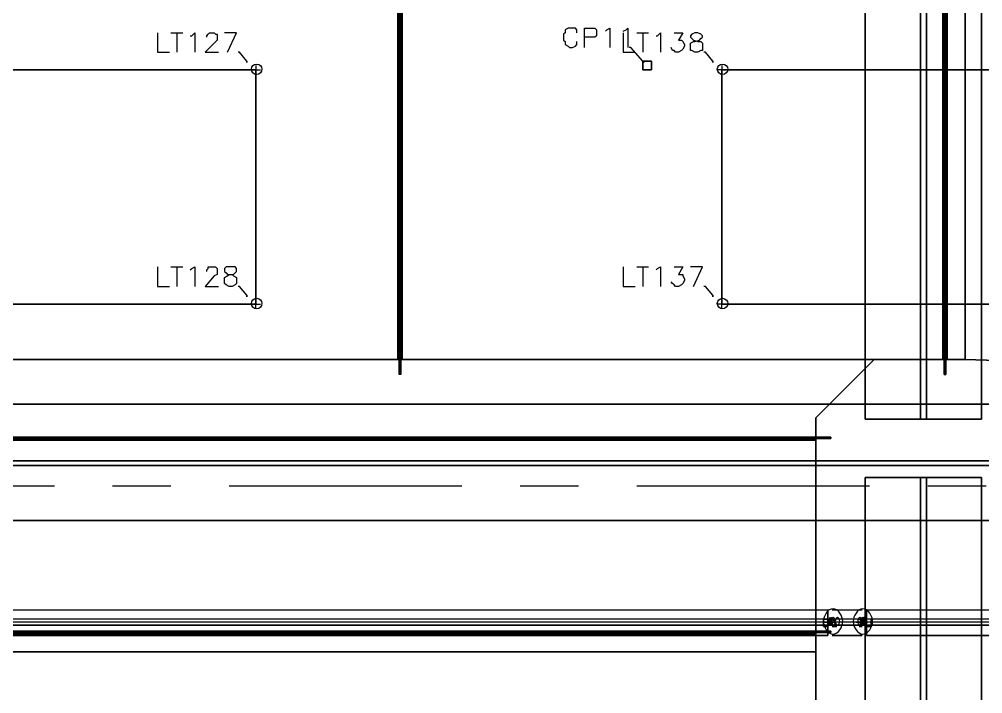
# Model space of a CAD drawing. Header units: metres. Extents: x 114 to 218, y 8 to 180.
# Drawn here: x 132.48 to 142.41, y 76.49 to 83.44 of the extents above; entities that cross this region are included whole.
import ezdxf

# ---------------------------------------------------------------- set-up
doc = ezdxf.new("R2010")
doc.units = ezdxf.units.M
doc.header["$MEASUREMENT"] = 0
for name, color, linetype in [('_Route', 7, 'Continuous'), ('A-TFP-CONTROL', 7, 'Continuous'), ('A_GRID', 7, 'Continuous'), ('E-LIGHT', 7, 'Continuous'), ('E-LIGHT-CLRANCE', 7, 'Continuous'), ('E-TFP-LIGHT', 7, 'Continuous'), ('M-RA2S-Conn', 7, 'Continuous'), ('M-RA2S-Rect', 7, 'Continuous'), ('PL-DHWR-Fitting', 7, 'Continuous'), ('PL-DHWR-Pipe', 7, 'Continuous'), ('PL-DHWR-Pipe_Fitting-Insulation', 7, 'Continuous'), ('S-3D-BEAM', 7, 'Continuous')]:
    doc.layers.add(name, color=color, linetype=linetype)

msp = doc.modelspace()

# ---------------------------------------------------------------- linework, layer by layer
at = {"layer": '_Route', "color": 4, "true_color": 0x00ffff}
msp.add_lwpolyline([(193.461, 85.4557), (193.461, 85.0712), (169.3117, 85.0712), (169.3117, 65.721), (150.623, 65.721), (150.623, 77.2265), (141.1786, 77.2265), (140.8402, 77.2265), (130.5806, 77.2265), (130.2422, 77.2265), (126.489, 77.2265)], dxfattribs=at)
msp.add_lwpolyline([(193.461, 85.4557), (193.461, 85.0712), (169.3117, 85.0712), (169.3117, 65.721), (150.623, 65.721), (150.623, 77.2265), (141.1786, 77.2265), (140.8402, 77.2265), (130.5806, 77.2265), (130.2422, 77.2265), (126.489, 77.2265)], dxfattribs=at)
at = {"layer": 'A-TFP-CONTROL', "color": 1, "true_color": 0xff0000}
for points in [[(138.2253, 83.3023), (138.2253, 83.333), (138.2099, 83.3484), (138.1791, 83.3484), (138.1484, 83.3484), (138.133, 83.3484), (138.1022, 83.333), (138.1022, 83.3023), (138.0868, 83.2869), (138.0868, 83.2254), (138.1022, 83.21), (138.1022, 83.1792), (138.133, 83.1638), (138.1484, 83.1485), (138.1791, 83.1485), (138.2099, 83.1638), (138.2253, 83.1792), (138.2253, 83.21)], [(138.3022, 83.1485), (138.3022, 83.3484), (138.3791, 83.3484), (138.4099, 83.3484), (138.4252, 83.333), (138.4252, 83.3177), (138.4252, 83.2869), (138.4252, 83.2715), (138.4099, 83.2561), (138.3791, 83.2561), (138.3022, 83.2561)], [(138.5175, 83.3177), (138.5329, 83.333), (138.5637, 83.3484), (138.5637, 83.1485)], [(138.7021, 83.3177), (138.7329, 83.333), (138.7483, 83.3484), (138.7483, 83.1485)], [(138.9021, 83.01), (138.779, 83.1485), (138.7636, 83.1485)], [(138.9944, 83.01), (138.9021, 83.01), (138.9021, 82.9177), (138.9021, 83.01), (138.9944, 83.01)], [(138.9021, 83.01), (138.9021, 83.01)], [(138.9021, 83.01), (138.9021, 83.01)], [(138.9021, 83.01), (138.9174, 82.9946), (138.9174, 82.9946), (138.9021, 83.01), (138.9021, 83.01)], [(138.9944, 82.9177), (138.9944, 83.01), (138.9944, 82.9177)], [(138.9944, 83.01), (138.9944, 83.01)], [(138.9944, 83.01), (138.9944, 83.01)], [(138.9944, 82.9177), (138.9021, 82.9177), (138.9944, 82.9177)], [(138.9021, 82.9177), (138.9021, 82.9177)], [(138.9021, 82.9177), (138.9021, 82.9177)], [(138.9944, 82.9177), (138.9944, 82.9177)]]:
    msp.add_lwpolyline(points, dxfattribs=at)
at = {"layer": 'A_GRID', "color": 1, "true_color": 0xff0000}
for points in [[(132.8417, 78.6262), (130.4421, 78.6262)], [(134.0415, 78.6262), (133.4416, 78.6262)], [(137.0409, 78.6262), (134.6413, 78.6262)], [(138.2407, 78.6262), (137.6408, 78.6262)], [(141.2401, 78.6262), (138.8405, 78.6262)], [(142.4399, 78.6262), (141.84, 78.6262)]]:
    msp.add_lwpolyline(points, dxfattribs=at)
at = {"layer": 'E-LIGHT', "color": 5, "true_color": 0x0000ff}
for points in [[(130.1191, 80.5028), (130.1191, 82.9177), (134.9182, 82.9177), (134.9182, 80.5028), (134.9182, 82.9177), (130.1191, 82.9177), (130.1191, 80.5028)], [(134.9182, 82.9177), (134.9182, 82.9177)], [(134.9182, 82.9177), (134.9182, 82.9177)], [(139.7173, 80.5028), (139.7173, 82.9177), (144.5164, 82.9177), (144.5164, 80.5028), (144.5164, 82.9177), (139.7173, 82.9177), (139.7173, 80.5028)], [(139.7173, 82.9177), (139.7173, 82.9177)], [(139.7173, 82.9177), (139.7173, 82.9177)], [(134.9182, 80.5028), (130.1191, 80.5028), (134.9182, 80.5028)], [(134.9182, 80.5028), (134.9182, 80.5028)], [(134.9182, 80.5028), (134.9182, 80.5028)], [(144.5164, 80.5028), (139.7173, 80.5028), (144.5164, 80.5028)], [(139.7173, 80.5028), (139.7173, 80.5028)], [(139.7173, 80.5028), (139.7173, 80.5028)]]:
    msp.add_lwpolyline(points, dxfattribs=at)
at = {"layer": 'E-LIGHT-CLRANCE', "color": 150, "true_color": 0x007fff}
for points in [[(130.1191, 80.5028), (130.1191, 82.9177), (134.9182, 82.9177), (134.9182, 80.5028), (134.9182, 82.9177), (130.1191, 82.9177), (130.1191, 80.5028)], [(134.9182, 82.9177), (134.9182, 82.9177)], [(134.9182, 82.9177), (134.9182, 82.9177)], [(139.7173, 80.5028), (139.7173, 82.9177), (144.5164, 82.9177), (144.5164, 80.5028), (144.5164, 82.9177), (139.7173, 82.9177), (139.7173, 80.5028)], [(139.7173, 82.9177), (139.7173, 82.9177)], [(139.7173, 82.9177), (139.7173, 82.9177)], [(134.9182, 80.5028), (130.1191, 80.5028), (134.9182, 80.5028)], [(134.9182, 80.5028), (134.9182, 80.5028)], [(134.9182, 80.5028), (134.9182, 80.5028)], [(144.5164, 80.5028), (139.7173, 80.5028), (144.5164, 80.5028)], [(139.7173, 80.5028), (139.7173, 80.5028)], [(139.7173, 80.5028), (139.7173, 80.5028)]]:
    msp.add_lwpolyline(points, dxfattribs=at)
at = {"layer": 'E-TFP-LIGHT', "color": 5, "true_color": 0x0000ff}
for points in [[(133.903, 83.3023), (133.903, 83.1023), (134.0261, 83.1023)], [(134.0415, 83.3023), (134.1645, 83.3023)], [(134.103, 83.3023), (134.103, 83.1023)], [(134.2414, 83.2715), (134.2568, 83.2715), (134.2876, 83.3023), (134.2876, 83.1023)], [(134.4106, 83.2561), (134.4106, 83.2715), (134.426, 83.2869), (134.4414, 83.3023), (134.4875, 83.3023), (134.5029, 83.2869), (134.5183, 83.2869), (134.5183, 83.2715), (134.5183, 83.2408), (134.5183, 83.2254), (134.4875, 83.1946), (134.3952, 83.1023), (134.5337, 83.1023)], [(134.626, 83.1023), (134.7182, 83.3023), (134.5952, 83.3023)], [(138.7021, 83.3023), (138.7021, 83.1023), (138.8252, 83.1023)], [(138.8405, 83.3023), (138.9636, 83.3023)], [(138.9021, 83.3023), (138.9021, 83.1023)], [(139.0405, 83.2715), (139.0559, 83.2715), (139.0867, 83.3023), (139.0867, 83.1023)], [(139.2251, 83.3023), (139.3174, 83.3023), (139.2712, 83.2254), (139.302, 83.2254), (139.3174, 83.21), (139.3328, 83.1792), (139.3328, 83.1638), (139.3174, 83.1331), (139.302, 83.1177), (139.2712, 83.1023), (139.2405, 83.1023), (139.2251, 83.1177), (139.2097, 83.1177), (139.1943, 83.1485)], [(139.4404, 83.3023), (139.4097, 83.2869), (139.3943, 83.2715), (139.3943, 83.2561), (139.4097, 83.2408), (139.4251, 83.2254), (139.4712, 83.21), (139.502, 83.21), (139.5173, 83.1946), (139.5173, 83.1638), (139.5173, 83.1485), (139.5173, 83.1177), (139.502, 83.1177), (139.4712, 83.1023), (139.4404, 83.1023), (139.4097, 83.1177), (139.3943, 83.1177), (139.3943, 83.1485), (139.3943, 83.1638), (139.3943, 83.1946), (139.4251, 83.21), (139.4404, 83.21), (139.4866, 83.2254), (139.502, 83.2408), (139.5173, 83.2561), (139.5173, 83.2715), (139.502, 83.2869), (139.4712, 83.3023), (139.4404, 83.3023)], [(134.8259, 83.01), (134.749, 83.1023), (134.7336, 83.1023)], [(139.625, 83.01), (139.5481, 83.1023), (139.5327, 83.1023)], [(134.8259, 83.01), (134.8259, 82.9946), (134.8259, 82.9946), (134.8259, 83.01), (134.8259, 83.01)], [(139.625, 83.01), (139.625, 82.9946), (139.625, 82.9946), (139.625, 83.01), (139.625, 83.01)], [(134.9182, 82.8562), (134.9182, 82.9177), (134.8721, 82.9177)], [(134.9182, 82.9639), (134.9182, 82.9177), (134.9644, 82.9177)], [(134.9182, 82.9177), (134.9182, 82.9177)], [(134.9182, 82.9177), (134.9182, 82.9177)], [(134.9644, 82.9177), (134.9644, 82.9177)], [(139.7173, 82.8562), (139.7173, 82.9177), (139.6712, 82.9177)], [(139.7173, 82.9639), (139.7173, 82.9177), (139.7634, 82.9177)], [(139.7173, 82.9177), (139.7173, 82.9177)], [(139.7173, 82.9177), (139.7173, 82.9177)], [(139.7634, 82.9177), (139.7634, 82.9177)], [(133.903, 80.8874), (133.903, 80.6874), (134.0261, 80.6874)], [(134.0415, 80.8874), (134.1645, 80.8874)], [(134.103, 80.8874), (134.103, 80.6874)], [(134.2414, 80.8566), (134.2568, 80.872), (134.2876, 80.8874), (134.2876, 80.6874)], [(134.4106, 80.8412), (134.4106, 80.8566), (134.426, 80.872), (134.426, 80.8874), (134.4414, 80.8874), (134.4875, 80.8874), (134.5029, 80.8874), (134.5183, 80.872), (134.5183, 80.8566), (134.5183, 80.8412), (134.5183, 80.8104), (134.4875, 80.7951), (134.3952, 80.6874), (134.5337, 80.6874)], [(134.6413, 80.8874), (134.6106, 80.8874), (134.5952, 80.872), (134.5952, 80.8412), (134.6106, 80.8258), (134.626, 80.8104), (134.6721, 80.8104), (134.6875, 80.7951), (134.7182, 80.7797), (134.7182, 80.7643), (134.7182, 80.7335), (134.7182, 80.7181), (134.7029, 80.7028), (134.6721, 80.6874), (134.6413, 80.6874), (134.6106, 80.7028), (134.5952, 80.7181), (134.5952, 80.7335), (134.5952, 80.7643), (134.5952, 80.7797), (134.626, 80.7951), (134.6413, 80.8104), (134.6875, 80.8104), (134.7029, 80.8258), (134.7182, 80.8412), (134.7182, 80.872), (134.7029, 80.8874), (134.6721, 80.8874), (134.6413, 80.8874)], [(138.7021, 80.8874), (138.7021, 80.6874), (138.8252, 80.6874)], [(138.8405, 80.8874), (138.9636, 80.8874)], [(138.9021, 80.8874), (138.9021, 80.6874)], [(139.0405, 80.8566), (139.0559, 80.872), (139.0867, 80.8874), (139.0867, 80.6874)], [(139.2251, 80.8874), (139.3174, 80.8874), (139.2712, 80.8104), (139.302, 80.8104), (139.3174, 80.8104), (139.3174, 80.7951), (139.3328, 80.7643), (139.3328, 80.7489), (139.3174, 80.7181), (139.302, 80.7028), (139.2712, 80.6874), (139.2405, 80.6874), (139.2251, 80.7028), (139.2097, 80.7181), (139.1943, 80.7335)], [(139.4251, 80.6874), (139.5173, 80.8874), (139.3943, 80.8874)], [(134.8259, 80.5951), (134.749, 80.6874), (134.7336, 80.6874)], [(134.8259, 80.5951), (134.8259, 80.5797), (134.8259, 80.5797), (134.8259, 80.5951), (134.8259, 80.5951)], [(139.625, 80.5951), (139.5481, 80.6874), (139.5327, 80.6874)], [(139.625, 80.5951), (139.625, 80.5797), (139.625, 80.5797), (139.625, 80.5951), (139.625, 80.5951)], [(134.9182, 80.4567), (134.9182, 80.5028), (134.8721, 80.5028)], [(134.9182, 80.549), (134.9182, 80.5028), (134.9644, 80.5028)], [(134.9182, 80.5028), (134.9182, 80.5028)], [(134.9182, 80.5028), (134.9182, 80.5028)], [(134.9644, 80.5028), (134.9644, 80.5028)], [(139.7173, 80.4567), (139.7173, 80.5028), (139.6712, 80.5028)], [(139.7173, 80.549), (139.7173, 80.5028), (139.7634, 80.5028)], [(139.7173, 80.5028), (139.7173, 80.5028)], [(139.7173, 80.5028), (139.7173, 80.5028)], [(139.7634, 80.5028), (139.7634, 80.5028)]]:
    msp.add_lwpolyline(points, dxfattribs=at)
for centre in [(134.9259, 82.9254), (139.725, 82.9254), (134.9259, 80.5105), (139.725, 80.5105)]:
    msp.add_circle(centre, 0.0538, dxfattribs=at)
at = {"layer": 'M-RA2S-Conn', "color": 6, "true_color": 0xff00ff}
for points in [[(136.3949, 79.7799), (136.3949, 89.2704), (136.3949, 79.7799)], [(136.4102, 79.7799), (136.4102, 89.2704), (136.4102, 79.7799)], [(142.0092, 79.7799), (142.0092, 89.2704), (142.0092, 79.7799)], [(142.0246, 79.7799), (142.0246, 89.2704), (142.0246, 79.7799)], [(136.3795, 79.9337), (136.3795, 89.132)], [(136.3949, 89.132), (136.3795, 89.132), (136.3949, 89.132), (136.3949, 79.9337), (136.3795, 79.9337)], [(136.3949, 89.132), (136.3949, 79.9337), (136.3795, 79.9337), (136.3795, 89.132)], [(136.4256, 89.132), (136.4102, 89.132), (136.4102, 79.9337), (136.4102, 89.132)], [(136.4256, 89.132), (136.4256, 79.9337), (136.4256, 89.132)], [(142.0092, 89.132), (141.9938, 89.132), (141.9938, 79.9337), (141.9938, 89.132), (142.0092, 89.132), (142.0092, 79.9337), (141.9938, 79.9337), (142.0092, 79.9337), (142.0092, 89.132)], [(142.0399, 79.9337), (142.0246, 79.9337), (142.0399, 79.9337), (142.0399, 89.132), (142.0246, 89.132), (142.0399, 89.132), (142.0399, 79.9337)], [(142.0246, 89.132), (142.0246, 79.9337), (142.0246, 89.132)], [(136.3795, 79.9337), (136.3795, 79.9337)], [(136.3795, 79.9337), (136.3795, 79.9337)], [(136.3949, 79.9337), (136.3949, 79.9337)], [(136.4256, 79.9337), (136.4102, 79.9337), (136.4256, 79.9337)], [(136.4102, 79.9337), (136.4102, 79.9337)], [(136.4256, 79.9337), (136.4256, 79.9337)], [(141.9938, 79.9337), (141.9938, 79.9337)], [(141.9938, 79.9337), (141.9938, 79.9337)], [(142.0092, 79.9337), (142.0092, 79.9337)], [(142.0246, 79.9337), (142.0246, 79.9337)], [(142.0399, 79.9337), (142.0399, 79.9337)], [(136.4102, 79.7799), (136.3949, 79.7799)], [(136.4102, 79.7799), (136.3949, 79.7799)], [(136.3949, 79.7799), (136.3949, 79.7799)], [(136.3949, 79.7799), (136.3949, 79.7799)], [(136.4102, 79.7799), (136.4102, 79.7799)], [(142.0092, 79.7799), (142.0246, 79.7799)], [(142.0246, 79.7799), (142.0092, 79.7799)], [(142.0092, 79.7799), (142.0092, 79.7799)], [(142.0092, 79.7799), (142.0092, 79.7799)], [(142.0246, 79.7799), (142.0246, 79.7799)], [(130.9343, 79.1338), (140.8402, 79.1338), (130.9343, 79.1338)], [(130.9343, 79.1185), (140.8402, 79.1185), (130.9343, 79.1185)], [(140.6864, 79.1338), (131.0882, 79.1338), (140.6864, 79.1338)], [(140.6864, 79.1338), (131.0882, 79.1338), (140.6864, 79.1338)], [(131.0882, 79.1185), (131.0882, 79.1031), (140.6864, 79.1031), (131.0882, 79.1031), (131.0882, 79.1185)], [(140.6864, 79.1185), (131.0882, 79.1185), (140.6864, 79.1185)], [(140.6864, 79.1338), (140.6864, 79.1338)], [(140.6864, 79.1338), (140.6864, 79.1338)], [(140.6864, 79.1338), (140.6864, 79.1338)], [(140.6864, 79.1338), (140.6864, 79.1338)], [(140.6864, 79.1185), (140.6864, 79.1031), (140.6864, 79.1185)], [(140.6864, 79.1185), (140.6864, 79.1185)], [(140.6864, 79.1185), (140.6864, 79.1185)], [(140.8402, 79.1338), (140.8402, 79.1185), (140.8402, 79.1338)], [(140.8402, 79.1338), (140.8402, 79.1338)], [(140.8402, 79.1338), (140.8402, 79.1338)], [(140.8402, 79.1185), (140.8402, 79.1185)], [(140.8402, 79.1185), (140.8402, 79.1185)], [(140.6864, 79.1031), (140.6864, 79.1031)], [(130.9343, 77.1188), (130.9343, 77.1342), (130.9343, 77.1188), (140.8402, 77.1188)], [(130.9343, 77.1342), (140.8402, 77.1342), (130.9343, 77.1342)], [(130.9343, 77.1188), (130.9343, 77.1188), (140.8402, 77.1188)], [(131.0882, 77.1342), (140.6864, 77.1342), (131.0882, 77.1342)], [(140.6864, 77.1342), (131.0882, 77.1342), (140.6864, 77.1342)], [(140.6864, 77.1188), (131.0882, 77.1188), (140.6864, 77.1188)], [(140.6864, 77.1342), (140.6864, 77.1342)], [(140.6864, 77.1342), (140.6864, 77.1342)], [(140.6864, 77.1342), (140.6864, 77.1342)], [(140.6864, 77.1342), (140.6864, 77.1342)], [(140.6864, 77.1188), (140.6864, 77.1034), (140.6864, 77.1188)], [(140.6864, 77.1188), (140.6864, 77.1188)], [(140.6864, 77.1188), (140.6864, 77.1188)], [(140.8402, 77.1342), (140.8402, 77.1188), (140.8402, 77.1342)], [(140.8402, 77.1342), (140.8402, 77.1342)], [(140.8402, 77.1342), (140.8402, 77.1342)], [(140.8402, 77.1188), (140.8402, 77.1188)], [(140.8402, 77.1188), (140.8402, 77.1188)], [(131.0882, 77.1034), (140.6864, 77.1034), (131.0882, 77.1034)], [(140.6864, 77.1034), (140.6864, 77.1034)]]:
    msp.add_lwpolyline(points, dxfattribs=at)
at = {"layer": 'M-RA2S-Rect', "color": 6, "true_color": 0xff00ff}
for points in [[(136.3949, 89.132), (136.3949, 79.9337), (136.3949, 89.132)], [(142.0092, 79.9337), (136.4102, 79.9337), (136.4102, 89.132), (142.0092, 89.132), (142.0092, 79.9337)], [(136.4102, 79.9337), (142.0092, 79.9337), (142.0092, 89.132), (136.4102, 89.132), (136.4102, 79.9337)], [(142.2245, 89.132), (142.2245, 79.9337), (142.0246, 79.9337), (142.2245, 79.9337), (142.2245, 89.132), (145.6239, 89.2242), (142.2245, 89.132)], [(142.0246, 89.132), (142.0246, 79.9337), (142.0246, 89.132)], [(136.3949, 79.9337), (130.7959, 79.9337), (136.3949, 79.9337)], [(131.0882, 79.9337), (141.2862, 79.9337), (131.0882, 79.9337)], [(136.3949, 79.9337), (136.3949, 79.9337)], [(136.4102, 79.9337), (136.4102, 79.9337)], [(140.6864, 79.3338), (141.2862, 79.9337), (140.6864, 79.3338)], [(141.2862, 79.9337), (141.2862, 79.9337)], [(142.0092, 79.9337), (142.0092, 79.9337)], [(142.0246, 79.9337), (142.0246, 79.9337)], [(142.2245, 79.9337), (145.6239, 79.826), (142.2245, 79.9337)], [(142.2245, 79.9337), (142.2245, 79.9337)], [(140.6864, 79.1338), (140.6864, 79.1338), (131.0882, 79.1338), (140.6864, 79.1338), (140.6864, 79.3338)], [(140.6864, 79.3338), (140.6864, 79.1338)], [(140.6864, 79.3338), (140.6864, 79.3338)], [(131.0882, 79.1185), (140.6864, 79.1185), (131.0882, 79.1185)], [(140.6864, 79.1185), (140.6864, 77.1342), (131.0882, 77.1342), (140.6864, 77.1342), (140.6864, 79.1185)], [(140.6864, 79.1338), (140.6864, 79.1338)], [(140.6864, 79.1338), (140.6864, 79.1338)], [(140.6864, 79.1185), (140.6864, 79.1185)], [(140.6864, 77.1188), (131.0882, 77.1188), (140.6864, 77.1188)], [(131.0882, 77.1188), (131.0882, 76.9189), (140.6864, 76.9189), (131.0882, 76.9189), (131.0882, 77.1188)], [(140.6864, 77.1342), (140.6864, 77.1342)], [(140.6864, 77.1342), (140.6864, 77.1342)], [(140.6864, 77.1188), (140.6864, 76.9189), (140.6864, 74.9192), (140.6864, 74.7193), (140.6864, 74.9192), (140.6864, 76.9189), (140.6864, 77.1188)], [(140.6864, 77.1188), (140.6864, 77.1188)], [(140.6864, 77.1188), (140.6864, 77.1188)], [(140.6864, 76.9189), (140.6864, 76.9189)]]:
    msp.add_lwpolyline(points, dxfattribs=at)
at = {"layer": 'PL-DHWR-Fitting', "color": 30, "true_color": 0xff7f00}
for points in [[(140.7633, 77.2573), (140.7633, 77.2419), (140.7633, 77.2265), (140.7633, 77.1957), (140.7633, 77.2265), (140.7633, 77.2419), (140.7633, 77.2573), (140.7633, 77.2419), (140.7633, 77.2265), (140.7633, 77.1957), (140.7633, 77.1804), (140.7633, 77.1957), (140.7633, 77.2265), (140.7633, 77.2419), (140.7633, 77.2573)], [(140.7633, 77.2573), (140.8094, 77.2573)], [(140.7633, 77.2573), (140.8094, 77.2573)], [(140.8094, 77.2573), (140.7633, 77.2573)], [(140.8094, 77.2573), (140.7633, 77.2573)], [(140.7633, 77.2573), (140.7633, 77.2419), (140.7633, 77.2265), (140.7633, 77.1957), (140.7633, 77.2265), (140.7633, 77.2419), (140.7633, 77.2573), (140.7633, 77.2419), (140.7633, 77.2265), (140.7633, 77.1957), (140.7633, 77.1804), (140.7633, 77.1957), (140.7633, 77.2265), (140.7633, 77.2419), (140.7633, 77.2573)], [(140.7633, 77.2573), (140.8094, 77.2573)], [(140.7633, 77.2573), (140.8094, 77.2573)], [(140.8094, 77.2573), (140.7633, 77.2573)], [(140.8094, 77.2573), (140.7633, 77.2573)], [(140.7633, 77.2265), (140.8094, 77.2265)], [(140.7633, 77.2265), (140.8094, 77.2265)], [(140.7633, 77.2265), (140.8094, 77.2265)], [(140.7633, 77.2265), (140.8094, 77.2265)], [(140.7633, 77.2265), (140.7633, 77.2265)], [(140.7633, 77.2265), (140.7633, 77.2265)], [(140.7633, 77.2265), (140.8094, 77.2265)], [(140.7633, 77.2265), (140.8094, 77.2265)], [(140.7633, 77.2265), (140.8094, 77.2265)], [(140.7633, 77.2265), (140.8094, 77.2265)], [(140.7633, 77.2265), (140.7633, 77.2265)], [(140.7633, 77.2265), (140.7633, 77.2265)], [(140.8094, 77.1804), (140.8094, 77.1957), (140.8094, 77.2265), (140.8094, 77.2419), (140.8094, 77.2573), (140.8094, 77.2419), (140.8094, 77.2265), (140.8094, 77.1957), (140.8094, 77.1804)], [(140.8094, 77.2573), (140.8094, 77.2419), (140.8094, 77.2265), (140.8094, 77.1957), (140.8094, 77.2265), (140.8094, 77.2419), (140.8094, 77.2573)], [(140.8094, 77.2265), (140.8094, 77.2111), (140.8094, 77.1957), (140.8094, 77.2111), (140.8094, 77.2265), (140.8094, 77.2419), (140.8094, 77.2573), (140.8094, 77.2419), (140.8094, 77.2265)], [(140.8094, 77.2573), (140.8555, 77.2573)], [(140.8555, 77.2573), (140.8094, 77.2573)], [(140.8094, 77.1804), (140.8094, 77.1957), (140.8094, 77.2265), (140.8094, 77.2419), (140.8094, 77.2573), (140.8094, 77.2419), (140.8094, 77.2265), (140.8094, 77.1957), (140.8094, 77.1804)], [(140.8094, 77.2573), (140.8094, 77.2419), (140.8094, 77.2265), (140.8094, 77.1957), (140.8094, 77.2265), (140.8094, 77.2419), (140.8094, 77.2573)], [(140.8094, 77.2265), (140.8094, 77.2111), (140.8094, 77.1957), (140.8094, 77.2111), (140.8094, 77.2265), (140.8094, 77.2419), (140.8094, 77.2573), (140.8094, 77.2419), (140.8094, 77.2265)], [(140.8094, 77.2573), (140.8555, 77.2573)], [(140.8555, 77.2573), (140.8094, 77.2573)], [(140.8094, 77.2265), (140.8863, 77.2265)], [(140.8094, 77.2265), (140.8402, 77.2265)], [(140.8094, 77.2265), (140.8094, 77.2265)], [(140.8094, 77.2265), (140.8094, 77.2265)], [(140.8094, 77.2265), (140.8863, 77.2265)], [(140.8094, 77.2265), (140.8402, 77.2265)], [(140.8094, 77.2265), (140.8094, 77.2265)], [(140.8094, 77.2265), (140.8094, 77.2265)], [(140.8863, 77.2265), (140.8709, 77.2419), (140.8709, 77.2573), (140.8555, 77.2573), (140.8402, 77.2419), (140.8402, 77.2265), (140.8402, 77.2111), (140.8402, 77.1957), (140.8555, 77.1957), (140.8709, 77.1957), (140.8863, 77.2111), (140.8863, 77.2265)], [(140.8863, 77.2265), (140.8709, 77.2419), (140.8709, 77.2573), (140.8555, 77.2573), (140.8402, 77.2419), (140.8402, 77.2265), (140.8402, 77.2111), (140.8402, 77.1957), (140.8555, 77.1957), (140.8709, 77.1957), (140.8863, 77.2111), (140.8863, 77.2265)], [(140.8709, 77.2265), (140.8402, 77.2265)], [(140.8709, 77.2265), (140.8402, 77.2265)], [(140.8402, 77.2265), (140.8402, 77.2265)], [(140.8709, 77.2265), (140.8402, 77.2265)], [(140.8709, 77.2265), (140.8402, 77.2265)], [(140.8402, 77.2265), (140.8402, 77.2265)], [(140.9017, 77.2573), (140.8555, 77.2573)], [(140.9017, 77.2573), (140.8555, 77.2573)], [(140.9017, 77.2573), (140.8555, 77.2573)], [(140.9017, 77.2573), (140.8555, 77.2573)], [(140.9017, 77.2573), (140.8555, 77.2573)], [(140.9017, 77.2573), (140.8555, 77.2573)], [(140.9017, 77.2573), (140.8555, 77.2573)], [(140.9017, 77.2573), (140.8555, 77.2573)], [(140.9171, 77.2265), (140.8863, 77.2265)], [(140.9171, 77.2265), (140.8863, 77.2265)], [(140.8863, 77.2265), (140.8863, 77.2265)], [(140.8863, 77.2265), (140.8863, 77.2265)], [(140.9171, 77.2265), (140.8863, 77.2265)], [(140.9171, 77.2265), (140.8863, 77.2265)], [(140.8863, 77.2265), (140.8863, 77.2265)], [(140.8863, 77.2265), (140.8863, 77.2265)], [(140.9171, 77.2265), (140.9171, 77.2265)], [(140.9171, 77.2265), (140.9171, 77.2265)], [(140.9171, 77.2265), (140.9171, 77.2265)], [(140.9171, 77.2265), (140.9171, 77.2265)], [(141.1017, 77.2265), (141.1478, 77.2265)], [(141.1017, 77.2265), (141.1324, 77.2265)], [(141.1017, 77.2265), (141.1478, 77.2265)], [(141.1017, 77.2265), (141.1324, 77.2265)], [(141.1324, 77.2573), (141.1632, 77.2573)], [(141.1324, 77.2573), (141.1632, 77.2573)], [(141.1632, 77.2573), (141.1324, 77.2573)], [(141.1632, 77.2573), (141.1324, 77.2573)], [(141.1324, 77.2573), (141.1632, 77.2573)], [(141.1324, 77.2573), (141.1632, 77.2573)], [(141.1632, 77.2573), (141.1324, 77.2573)], [(141.1632, 77.2573), (141.1324, 77.2573)], [(141.1478, 77.2265), (141.1478, 77.2419), (141.1632, 77.2573), (141.1786, 77.2573), (141.1786, 77.2419), (141.1786, 77.2265), (141.194, 77.2265), (141.1786, 77.2111), (141.1786, 77.1957), (141.1632, 77.1957), (141.1478, 77.1957), (141.1478, 77.2111), (141.1478, 77.2265)], [(141.1478, 77.2265), (141.1478, 77.2419), (141.1632, 77.2573), (141.1786, 77.2573), (141.1786, 77.2419), (141.1786, 77.2265), (141.194, 77.2265), (141.1786, 77.2111), (141.1786, 77.1957), (141.1632, 77.1957), (141.1478, 77.1957), (141.1478, 77.2111), (141.1478, 77.2265)], [(141.1478, 77.2265), (141.1786, 77.2265)], [(141.1478, 77.2265), (141.2093, 77.2265)], [(141.1478, 77.2265), (141.1478, 77.2265)], [(141.1478, 77.2265), (141.1478, 77.2265)], [(141.1478, 77.2265), (141.1786, 77.2265)], [(141.1478, 77.2265), (141.2093, 77.2265)], [(141.1478, 77.2265), (141.1478, 77.2265)], [(141.1478, 77.2265), (141.1478, 77.2265)], [(141.1632, 77.2573), (141.2093, 77.2573)], [(141.2093, 77.2573), (141.1632, 77.2573)], [(141.1632, 77.2573), (141.2093, 77.2573)], [(141.2093, 77.2573), (141.1632, 77.2573)], [(141.1632, 77.2265), (141.194, 77.2265)], [(141.1632, 77.2265), (141.1632, 77.2265)], [(141.1632, 77.2265), (141.194, 77.2265)], [(141.1632, 77.2265), (141.1632, 77.2265)], [(141.194, 77.2265), (141.2093, 77.2265)], [(141.194, 77.2265), (141.194, 77.2265)], [(141.194, 77.2265), (141.2093, 77.2265)], [(141.194, 77.2265), (141.194, 77.2265)], [(141.2093, 77.2573), (141.2093, 77.2419), (141.2093, 77.2265), (141.2093, 77.1957), (141.2093, 77.1804), (141.2093, 77.1957), (141.2093, 77.2265), (141.2093, 77.2419), (141.2093, 77.2573)], [(141.2093, 77.1957), (141.2093, 77.2265), (141.2093, 77.2419), (141.2093, 77.2573), (141.2093, 77.2419), (141.2093, 77.2265), (141.2093, 77.1957)], [(141.2093, 77.2265), (141.2093, 77.2111), (141.2093, 77.1957), (141.2093, 77.2111), (141.2093, 77.2265), (141.2093, 77.2419), (141.2093, 77.2573), (141.2093, 77.2419), (141.2093, 77.2265)], [(141.2555, 77.2573), (141.2093, 77.2573)], [(141.2555, 77.2573), (141.2093, 77.2573)], [(141.2555, 77.2573), (141.2093, 77.2573)], [(141.2555, 77.2573), (141.2093, 77.2573)], [(141.2093, 77.2573), (141.2093, 77.2419), (141.2093, 77.2265), (141.2093, 77.1957), (141.2093, 77.1804), (141.2093, 77.1957), (141.2093, 77.2265), (141.2093, 77.2419), (141.2093, 77.2573)], [(141.2093, 77.1957), (141.2093, 77.2265), (141.2093, 77.2419), (141.2093, 77.2573), (141.2093, 77.2419), (141.2093, 77.2265), (141.2093, 77.1957)], [(141.2093, 77.2265), (141.2093, 77.2111), (141.2093, 77.1957), (141.2093, 77.2111), (141.2093, 77.2265), (141.2093, 77.2419), (141.2093, 77.2573), (141.2093, 77.2419), (141.2093, 77.2265)], [(141.2555, 77.2573), (141.2093, 77.2573)], [(141.2555, 77.2573), (141.2093, 77.2573)], [(141.2555, 77.2573), (141.2093, 77.2573)], [(141.2555, 77.2573), (141.2093, 77.2573)], [(141.2555, 77.2265), (141.2093, 77.2265)], [(141.2555, 77.2265), (141.2093, 77.2265)], [(141.2555, 77.2265), (141.2093, 77.2265)], [(141.2555, 77.2265), (141.2093, 77.2265)], [(141.2093, 77.2265), (141.2093, 77.2265)], [(141.2093, 77.2265), (141.2093, 77.2265)], [(141.2555, 77.2265), (141.2093, 77.2265)], [(141.2555, 77.2265), (141.2093, 77.2265)], [(141.2555, 77.2265), (141.2093, 77.2265)], [(141.2555, 77.2265), (141.2093, 77.2265)], [(141.2093, 77.2265), (141.2093, 77.2265)], [(141.2093, 77.2265), (141.2093, 77.2265)], [(141.2555, 77.1804), (141.2555, 77.1957), (141.2555, 77.2265), (141.2555, 77.2419), (141.2555, 77.2573), (141.2555, 77.2419), (141.2555, 77.2265), (141.2555, 77.1957), (141.2555, 77.2265), (141.2555, 77.2419), (141.2555, 77.2573), (141.2555, 77.2419), (141.2555, 77.2265), (141.2555, 77.1957), (141.2555, 77.1804)], [(141.2555, 77.1804), (141.2555, 77.1957), (141.2555, 77.2265), (141.2555, 77.2419), (141.2555, 77.2573), (141.2555, 77.2419), (141.2555, 77.2265), (141.2555, 77.1957), (141.2555, 77.2265), (141.2555, 77.2419), (141.2555, 77.2573), (141.2555, 77.2419), (141.2555, 77.2265), (141.2555, 77.1957), (141.2555, 77.1804)], [(141.2555, 77.2265), (141.2555, 77.2265)], [(141.2555, 77.2265), (141.2555, 77.2265)], [(141.2555, 77.2265), (141.2555, 77.2265)], [(141.2555, 77.2265), (141.2555, 77.2265)], [(140.7633, 77.1957), (140.8094, 77.1957)], [(140.7633, 77.1957), (140.8094, 77.1957)], [(140.7633, 77.1957), (140.8094, 77.1957)], [(140.7633, 77.1957), (140.8094, 77.1957)], [(140.7633, 77.1804), (140.8094, 77.1804)], [(140.7633, 77.1804), (140.8094, 77.1804)], [(140.7633, 77.1804), (140.8094, 77.1804)], [(140.7633, 77.1804), (140.8094, 77.1804)], [(140.8094, 77.1957), (140.8555, 77.1957)], [(140.8094, 77.1957), (140.8555, 77.1957)], [(140.8094, 77.1957), (140.8555, 77.1957)], [(140.8094, 77.1957), (140.8555, 77.1957)], [(140.9017, 77.1957), (140.8555, 77.1957)], [(140.8555, 77.1957), (140.9017, 77.1957)], [(140.9017, 77.1957), (140.8555, 77.1957)], [(140.8555, 77.1957), (140.9017, 77.1957)], [(140.9017, 77.1804), (140.8555, 77.1804)], [(140.8555, 77.1804), (140.9017, 77.1804)], [(140.9017, 77.1804), (140.8555, 77.1804)], [(140.8555, 77.1804), (140.9017, 77.1804)], [(141.1324, 77.1957), (141.1632, 77.1957)], [(141.1324, 77.1957), (141.1632, 77.1957)], [(141.1324, 77.1957), (141.1632, 77.1957)], [(141.1324, 77.1957), (141.1632, 77.1957)], [(141.1324, 77.1804), (141.1632, 77.1804)], [(141.1324, 77.1804), (141.1632, 77.1804)], [(141.1324, 77.1804), (141.1632, 77.1804)], [(141.1324, 77.1804), (141.1632, 77.1804)], [(141.1632, 77.1957), (141.2093, 77.1957)], [(141.1632, 77.1957), (141.2093, 77.1957)], [(141.1632, 77.1957), (141.2093, 77.1957)], [(141.1632, 77.1957), (141.2093, 77.1957)], [(141.2555, 77.1957), (141.2093, 77.1957)], [(141.2093, 77.1957), (141.2555, 77.1957)], [(141.2555, 77.1957), (141.2093, 77.1957)], [(141.2093, 77.1957), (141.2555, 77.1957)], [(141.2555, 77.1804), (141.2093, 77.1804)], [(141.2093, 77.1804), (141.2555, 77.1804)], [(141.2555, 77.1804), (141.2093, 77.1804)], [(141.2093, 77.1804), (141.2555, 77.1804)]]:
    msp.add_lwpolyline(points, dxfattribs=at)
for points, start_tangent, end_tangent in [([(140.8325, 77.2726), (140.8248, 77.2342)], (-1, 0), (0, -1)), ([(140.8325, 77.2726), (140.8248, 77.2342)], (-1, 0), (0, -1)), ([(140.8248, 77.2342), (140.8325, 77.1957)], (0, -1), (1, 0)), ([(140.8248, 77.2342), (140.8325, 77.1957)], (0, -1), (1, 0)), ([(140.8402, 77.2342), (140.8325, 77.2726)], (0, 1), (-1, 0)), ([(140.8402, 77.2342), (140.8325, 77.2726)], (0, 1), (-1, 0)), ([(140.8325, 77.1957), (140.8402, 77.2342)], (1, 0), (0, 1)), ([(140.8325, 77.1957), (140.8402, 77.2342)], (1, 0), (0, 1)), ([(140.8479, 77.2726), (140.8402, 77.2342)], (-1, 0), (0, -1)), ([(140.8479, 77.2726), (140.8402, 77.2342)], (-1, 0), (0, -1)), ([(140.8402, 77.2342), (140.8479, 77.1957)], (0, -1), (1, 0)), ([(140.8402, 77.2342), (140.8479, 77.1957)], (0, -1), (1, 0)), ([(140.8633, 77.2726), (140.8402, 77.2342)], (-1, 0), (0, -1)), ([(140.8633, 77.2726), (140.8402, 77.2342)], (-1, 0), (0, -1)), ([(140.8633, 77.2726), (140.8402, 77.2342)], (-1, 0), (0, -1)), ([(140.8633, 77.2726), (140.8402, 77.2342)], (-1, 0), (0, -1)), ([(140.8633, 77.2726), (140.8402, 77.2342)], (-1, 0), (0, -1)), ([(140.8633, 77.2726), (140.8402, 77.2342)], (-1, 0), (0, -1)), ([(140.8402, 77.2342), (140.8633, 77.1957)], (0, -1), (1, 0)), ([(140.8402, 77.2342), (140.8633, 77.1957)], (0, -1), (1, 0)), ([(140.8402, 77.2342), (140.8633, 77.1957)], (0, -1), (1, 0)), ([(140.8402, 77.2342), (140.8633, 77.1957)], (0, -1), (1, 0)), ([(140.8402, 77.2342), (140.8633, 77.1957)], (0, -1), (1, 0)), ([(140.8402, 77.2342), (140.8633, 77.1957)], (0, -1), (1, 0)), ([(140.8556, 77.2342), (140.8479, 77.2726)], (0, 1), (-1, 0)), ([(140.8556, 77.2342), (140.8479, 77.2726)], (0, 1), (-1, 0)), ([(140.8479, 77.1957), (140.8556, 77.2342)], (1, 0), (0, 1)), ([(140.8479, 77.1957), (140.8556, 77.2342)], (1, 0), (0, 1)), ([(140.8863, 77.2342), (140.8633, 77.2726)], (0, 1), (-1, 0)), ([(140.8863, 77.2342), (140.8633, 77.2726)], (0, 1), (-1, 0)), ([(140.8863, 77.2342), (140.8633, 77.2726)], (0, 1), (-1, 0)), ([(140.8863, 77.2342), (140.8633, 77.2726)], (0, 1), (-1, 0)), ([(140.8863, 77.2342), (140.8633, 77.2726)], (0, 1), (-1, 0)), ([(140.8863, 77.2342), (140.8633, 77.2726)], (0, 1), (-1, 0)), ([(140.8633, 77.1957), (140.8863, 77.2342)], (1, 0), (0, 1)), ([(140.8633, 77.1957), (140.8863, 77.2342)], (1, 0), (0, 1)), ([(140.8633, 77.1957), (140.8863, 77.2342)], (1, 0), (0, 1)), ([(140.8633, 77.1957), (140.8863, 77.2342)], (1, 0), (0, 1)), ([(140.8633, 77.1957), (140.8863, 77.2342)], (1, 0), (0, 1)), ([(140.8633, 77.1957), (140.8863, 77.2342)], (1, 0), (0, 1)), ([(140.9094, 77.2726), (140.8863, 77.2342)], (-1, 0), (0, -1)), ([(140.9094, 77.2726), (140.8863, 77.2342)], (-1, 0), (0, -1)), ([(140.9094, 77.2726), (140.8863, 77.2342)], (-1, 0), (0, -1)), ([(140.9094, 77.2726), (140.8863, 77.2342)], (-1, 0), (0, -1)), ([(140.8863, 77.2342), (140.9094, 77.1957)], (0, -1), (1, 0)), ([(140.8863, 77.2342), (140.9094, 77.1957)], (0, -1), (1, 0)), ([(140.8863, 77.2342), (140.9094, 77.1957)], (0, -1), (1, 0)), ([(140.8863, 77.2342), (140.9094, 77.1957)], (0, -1), (1, 0)), ([(140.9325, 77.2342), (140.9094, 77.2726)], (0, 1), (-1, 0)), ([(140.9325, 77.2342), (140.9094, 77.2726)], (0, 1), (-1, 0)), ([(140.9325, 77.2342), (140.9094, 77.2726)], (0, 1), (-1, 0)), ([(140.9325, 77.2342), (140.9094, 77.2726)], (0, 1), (-1, 0)), ([(140.9094, 77.1957), (140.9325, 77.2342)], (1, 0), (0, 1)), ([(140.9094, 77.1957), (140.9325, 77.2342)], (1, 0), (0, 1)), ([(140.9094, 77.1957), (140.9325, 77.2342)], (1, 0), (0, 1)), ([(140.9094, 77.1957), (140.9325, 77.2342)], (1, 0), (0, 1)), ([(141.1401, 77.2726), (141.1171, 77.2342)], (-1, 0), (0, -1)), ([(141.1401, 77.2726), (141.1171, 77.2342)], (-1, 0), (0, -1)), ([(141.1401, 77.2726), (141.1171, 77.2342)], (-1, 0), (0, -1)), ([(141.1401, 77.2726), (141.1171, 77.2342)], (-1, 0), (0, -1)), ([(141.1171, 77.2342), (141.1401, 77.1957)], (0, -1), (1, 0)), ([(141.1171, 77.2342), (141.1401, 77.1957)], (0, -1), (1, 0)), ([(141.1171, 77.2342), (141.1401, 77.1957)], (0, -1), (1, 0)), ([(141.1171, 77.2342), (141.1401, 77.1957)], (0, -1), (1, 0)), ([(141.1632, 77.2342), (141.1401, 77.2726)], (0, 1), (-1, 0)), ([(141.1632, 77.2342), (141.1401, 77.2726)], (0, 1), (-1, 0)), ([(141.1632, 77.2342), (141.1401, 77.2726)], (0, 1), (-1, 0)), ([(141.1632, 77.2342), (141.1401, 77.2726)], (0, 1), (-1, 0)), ([(141.1401, 77.1957), (141.1632, 77.2342)], (1, 0), (0, 1)), ([(141.1401, 77.1957), (141.1632, 77.2342)], (1, 0), (0, 1)), ([(141.1401, 77.1957), (141.1632, 77.2342)], (1, 0), (0, 1)), ([(141.1401, 77.1957), (141.1632, 77.2342)], (1, 0), (0, 1)), ([(141.1709, 77.2726), (141.1478, 77.2342)], (-1, 0), (0, -1)), ([(141.1709, 77.2726), (141.1478, 77.2342)], (-1, 0), (0, -1)), ([(141.1709, 77.2726), (141.1478, 77.2342)], (-1, 0), (0, -1)), ([(141.1709, 77.2726), (141.1478, 77.2342)], (-1, 0), (0, -1)), ([(141.1478, 77.2342), (141.1709, 77.1957)], (0, -1), (1, 0)), ([(141.1478, 77.2342), (141.1709, 77.1957)], (0, -1), (1, 0)), ([(141.1478, 77.2342), (141.1709, 77.1957)], (0, -1), (1, 0)), ([(141.1478, 77.2342), (141.1709, 77.1957)], (0, -1), (1, 0)), ([(141.1863, 77.2726), (141.1632, 77.2342)], (-1, 0), (0, -1)), ([(141.1863, 77.2726), (141.1632, 77.2342)], (-1, 0), (0, -1)), ([(141.1632, 77.2342), (141.1863, 77.1957)], (0, -1), (1, 0)), ([(141.1632, 77.2342), (141.1863, 77.1957)], (0, -1), (1, 0)), ([(141.194, 77.2342), (141.1709, 77.2726)], (0, 1), (-1, 0)), ([(141.194, 77.2342), (141.1709, 77.2726)], (0, 1), (-1, 0)), ([(141.194, 77.2342), (141.1709, 77.2726)], (0, 1), (-1, 0)), ([(141.194, 77.2342), (141.1709, 77.2726)], (0, 1), (-1, 0)), ([(141.1709, 77.1957), (141.194, 77.2342)], (1, 0), (0, 1)), ([(141.1709, 77.1957), (141.194, 77.2342)], (1, 0), (0, 1)), ([(141.1709, 77.1957), (141.194, 77.2342)], (1, 0), (0, 1)), ([(141.1709, 77.1957), (141.194, 77.2342)], (1, 0), (0, 1)), ([(141.2094, 77.2342), (141.1863, 77.2726)], (0, 1), (-1, 0)), ([(141.2094, 77.2342), (141.1863, 77.2726)], (0, 1), (-1, 0)), ([(141.1863, 77.1957), (141.2094, 77.2342)], (1, 0), (0, 1)), ([(141.1863, 77.1957), (141.2094, 77.2342)], (1, 0), (0, 1)), ([(141.2016, 77.2726), (141.194, 77.2342)], (-1, 0), (0, -1)), ([(141.2016, 77.2726), (141.194, 77.2342)], (-1, 0), (0, -1)), ([(141.2016, 77.2726), (141.194, 77.2342)], (-1, 0), (0, -1)), ([(141.2016, 77.2726), (141.194, 77.2342)], (-1, 0), (0, -1)), ([(141.194, 77.2342), (141.2016, 77.1957)], (0, -1), (1, 0)), ([(141.194, 77.2342), (141.2016, 77.1957)], (0, -1), (1, 0)), ([(141.194, 77.2342), (141.2016, 77.1957)], (0, -1), (1, 0)), ([(141.194, 77.2342), (141.2016, 77.1957)], (0, -1), (1, 0)), ([(141.2094, 77.2342), (141.2016, 77.2726)], (0, 1), (-1, 0)), ([(141.2094, 77.2342), (141.2016, 77.2726)], (0, 1), (-1, 0)), ([(141.2094, 77.2342), (141.2016, 77.2726)], (0, 1), (-1, 0)), ([(141.2094, 77.2342), (141.2016, 77.2726)], (0, 1), (-1, 0)), ([(141.2016, 77.1957), (141.2094, 77.2342)], (1, 0), (0, 1)), ([(141.2016, 77.1957), (141.2094, 77.2342)], (1, 0), (0, 1)), ([(141.2016, 77.1957), (141.2094, 77.2342)], (1, 0), (0, 1)), ([(141.2016, 77.1957), (141.2094, 77.2342)], (1, 0), (0, 1))]:
    msp.add_spline(points, degree=3, dxfattribs=dict(at, start_tangent=start_tangent, end_tangent=end_tangent))
at = {"layer": 'PL-DHWR-Pipe', "color": 30, "true_color": 0xff7f00}
for points in [[(140.8094, 77.2573), (130.6113, 77.2573)], [(140.8094, 77.2573), (130.6113, 77.2573)], [(140.8094, 77.2573), (130.6113, 77.2573)], [(140.8094, 77.2573), (130.6113, 77.2573)], [(140.8094, 77.2265), (130.6113, 77.2265)], [(140.8094, 77.2265), (140.8094, 77.2265), (130.6113, 77.2265)], [(140.8094, 77.2265), (130.6113, 77.2265)], [(140.8094, 77.2265), (140.8094, 77.2265), (130.6113, 77.2265)], [(140.8094, 77.1957), (140.8094, 77.2265), (140.8094, 77.2419), (140.8094, 77.2573), (140.8094, 77.2419), (140.8094, 77.2265), (140.8094, 77.1957)], [(140.8094, 77.1957), (140.8094, 77.2265), (140.8094, 77.2419), (140.8094, 77.2573), (140.8094, 77.2419), (140.8094, 77.2265), (140.8094, 77.1957)], [(141.1478, 77.2265), (140.8402, 77.2265)], [(141.1478, 77.2265), (140.8402, 77.2265)], [(141.1632, 77.2573), (140.8555, 77.2573)], [(141.1632, 77.2573), (140.8555, 77.2573)], [(141.1632, 77.2573), (140.8555, 77.2573)], [(141.1632, 77.2573), (140.8555, 77.2573)], [(141.194, 77.2265), (141.194, 77.2265), (140.8863, 77.2265)], [(141.194, 77.2265), (141.194, 77.2265), (140.8863, 77.2265)], [(141.2093, 77.2573), (141.2093, 77.2419), (141.2093, 77.2265), (141.2093, 77.1957), (141.2093, 77.2265), (141.2093, 77.2419), (141.2093, 77.2573)], [(150.5768, 77.2573), (141.2093, 77.2573)], [(150.5768, 77.2573), (141.2093, 77.2573)], [(141.2093, 77.2573), (141.2093, 77.2419), (141.2093, 77.2265), (141.2093, 77.1957), (141.2093, 77.2265), (141.2093, 77.2419), (141.2093, 77.2573)], [(150.5768, 77.2573), (141.2093, 77.2573)], [(150.5768, 77.2573), (141.2093, 77.2573)], [(150.5768, 77.2265), (141.2093, 77.2265)], [(150.5768, 77.2265), (150.5768, 77.2265), (141.2093, 77.2265)], [(150.5768, 77.2265), (141.2093, 77.2265)], [(150.5768, 77.2265), (150.5768, 77.2265), (141.2093, 77.2265)], [(140.8094, 77.1957), (130.6113, 77.1957)], [(130.6113, 77.1957), (140.8094, 77.1957)], [(140.8094, 77.1957), (130.6113, 77.1957)], [(130.6113, 77.1957), (140.8094, 77.1957)], [(141.1632, 77.1957), (140.8555, 77.1957)], [(140.8555, 77.1957), (141.1632, 77.1957)], [(141.1632, 77.1957), (140.8555, 77.1957)], [(140.8555, 77.1957), (141.1632, 77.1957)], [(150.5768, 77.1957), (141.2093, 77.1957)], [(141.2093, 77.1957), (150.5768, 77.1957)], [(150.5768, 77.1957), (141.2093, 77.1957)], [(141.2093, 77.1957), (150.5768, 77.1957)]]:
    msp.add_lwpolyline(points, dxfattribs=at)
for points, start_tangent, end_tangent in [([(140.8633, 77.2726), (140.8402, 77.2342)], (-1, 0), (0, -1)), ([(140.8633, 77.2726), (140.8402, 77.2342)], (-1, 0), (0, -1)), ([(140.8402, 77.2342), (140.8633, 77.1957)], (0, -1), (1, 0)), ([(140.8402, 77.2342), (140.8633, 77.1957)], (0, -1), (1, 0)), ([(140.8863, 77.2342), (140.8633, 77.2726)], (0, 1), (-1, 0)), ([(140.8863, 77.2342), (140.8633, 77.2726)], (0, 1), (-1, 0)), ([(140.8633, 77.1957), (140.8863, 77.2342)], (1, 0), (0, 1)), ([(140.8633, 77.1957), (140.8863, 77.2342)], (1, 0), (0, 1)), ([(141.1709, 77.2726), (141.1478, 77.2342)], (-1, 0), (0, -1)), ([(141.1709, 77.2726), (141.1478, 77.2342)], (-1, 0), (0, -1)), ([(141.1478, 77.2342), (141.1709, 77.1957)], (0, -1), (1, 0)), ([(141.1478, 77.2342), (141.1709, 77.1957)], (0, -1), (1, 0)), ([(141.194, 77.2342), (141.1709, 77.2726)], (0, 1), (-1, 0)), ([(141.194, 77.2342), (141.1709, 77.2726)], (0, 1), (-1, 0)), ([(141.1709, 77.1957), (141.194, 77.2342)], (1, 0), (0, 1)), ([(141.1709, 77.1957), (141.194, 77.2342)], (1, 0), (0, 1))]:
    msp.add_spline(points, degree=3, dxfattribs=dict(at, start_tangent=start_tangent, end_tangent=end_tangent))
at = {"layer": 'PL-DHWR-Pipe_Fitting-Insulation', "color": 7, "true_color": 0xfafafa}
for points in [[(140.8094, 77.3495), (130.6113, 77.3495)], [(140.8094, 77.3495), (130.6113, 77.3495)], [(140.8094, 77.3495), (130.6113, 77.3495)], [(140.8094, 77.3495), (130.6113, 77.3495)], [(140.8094, 77.0881), (140.8094, 77.1034), (140.8094, 77.1496), (140.8094, 77.2265), (140.8094, 77.288), (140.8094, 77.3342), (140.8094, 77.3495), (140.8094, 77.3342), (140.8094, 77.288), (140.8094, 77.2265), (140.8094, 77.1496), (140.8094, 77.1034), (140.8094, 77.0881)], [(140.8094, 77.0881), (140.8094, 77.1034), (140.8094, 77.1496), (140.8094, 77.2265), (140.8094, 77.288), (140.8094, 77.3342), (140.8094, 77.3495), (140.8094, 77.3342), (140.8094, 77.288), (140.8094, 77.2265), (140.8094, 77.1496), (140.8094, 77.1034), (140.8094, 77.0881)], [(141.1632, 77.3495), (140.8555, 77.3495)], [(141.1632, 77.3495), (140.8555, 77.3495)], [(141.1632, 77.3495), (140.8555, 77.3495)], [(141.1632, 77.3495), (140.8555, 77.3495)], [(141.2093, 77.3495), (141.2093, 77.3342), (141.2093, 77.288), (141.2093, 77.2265), (141.2093, 77.1496), (141.2093, 77.1034), (141.2093, 77.0881), (141.2093, 77.1034), (141.2093, 77.1496), (141.2093, 77.2265), (141.2093, 77.288), (141.2093, 77.3342), (141.2093, 77.3495)], [(150.5768, 77.3495), (141.2093, 77.3495)], [(150.5768, 77.3495), (141.2093, 77.3495)], [(141.2093, 77.3495), (141.2093, 77.3342), (141.2093, 77.288), (141.2093, 77.2265), (141.2093, 77.1496), (141.2093, 77.1034), (141.2093, 77.0881), (141.2093, 77.1034), (141.2093, 77.1496), (141.2093, 77.2265), (141.2093, 77.288), (141.2093, 77.3342), (141.2093, 77.3495)], [(150.5768, 77.3495), (141.2093, 77.3495)], [(150.5768, 77.3495), (141.2093, 77.3495)], [(140.8094, 77.2265), (130.6113, 77.2265)], [(140.8094, 77.2265), (140.8094, 77.2265), (130.6113, 77.2265)], [(140.8094, 77.2265), (130.6113, 77.2265)], [(140.8094, 77.2265), (140.8094, 77.2265), (130.6113, 77.2265)], [(141.0709, 77.2265), (140.7633, 77.2265)], [(141.0709, 77.2265), (140.7633, 77.2265)], [(141.2555, 77.2265), (141.2555, 77.2265), (140.9478, 77.2265)], [(141.2555, 77.2265), (141.2555, 77.2265), (140.9478, 77.2265)], [(150.5768, 77.2265), (141.2093, 77.2265)], [(150.5768, 77.2265), (150.5768, 77.2265), (141.2093, 77.2265)], [(150.5768, 77.2265), (141.2093, 77.2265)], [(150.5768, 77.2265), (150.5768, 77.2265), (141.2093, 77.2265)], [(140.8094, 77.0881), (130.6113, 77.0881)], [(130.6113, 77.0881), (140.8094, 77.0881)], [(140.8094, 77.0881), (130.6113, 77.0881)], [(130.6113, 77.0881), (140.8094, 77.0881)], [(141.1632, 77.0881), (140.8555, 77.0881)], [(140.8555, 77.0881), (141.1632, 77.0881)], [(141.1632, 77.0881), (140.8555, 77.0881)], [(140.8555, 77.0881), (141.1632, 77.0881)], [(150.5768, 77.0881), (141.2093, 77.0881)], [(141.2093, 77.0881), (150.5768, 77.0881)], [(150.5768, 77.0881), (141.2093, 77.0881)], [(141.2093, 77.0881), (150.5768, 77.0881)]]:
    msp.add_lwpolyline(points, dxfattribs=at)
for points, start_tangent, end_tangent in [([(140.8633, 77.3649), (140.7633, 77.2342)], (-1, 0), (0, -1)), ([(140.8633, 77.3649), (140.7633, 77.2342)], (-1, 0), (0, -1)), ([(140.9632, 77.2342), (140.8633, 77.3649)], (0, 1), (-1, 0)), ([(140.9632, 77.2342), (140.8633, 77.3649)], (0, 1), (-1, 0)), ([(141.1709, 77.3649), (141.0709, 77.2342)], (-1, 0), (0, -1)), ([(141.1709, 77.3649), (141.0709, 77.2342)], (-1, 0), (0, -1)), ([(141.2709, 77.2342), (141.1709, 77.3649)], (0, 1), (-1, 0)), ([(141.2709, 77.2342), (141.1709, 77.3649)], (0, 1), (-1, 0)), ([(140.7633, 77.2342), (140.8633, 77.1034)], (0, -1), (1, 0)), ([(140.7633, 77.2342), (140.8633, 77.1034)], (0, -1), (1, 0)), ([(140.8633, 77.1034), (140.9632, 77.2342)], (1, 0), (0, 1)), ([(140.8633, 77.1034), (140.9632, 77.2342)], (1, 0), (0, 1)), ([(141.0709, 77.2342), (141.1709, 77.1034)], (0, -1), (1, 0)), ([(141.0709, 77.2342), (141.1709, 77.1034)], (0, -1), (1, 0)), ([(141.1709, 77.1034), (141.2709, 77.2342)], (1, 0), (0, 1)), ([(141.1709, 77.1034), (141.2709, 77.2342)], (1, 0), (0, 1))]:
    msp.add_spline(points, degree=3, dxfattribs=dict(at, start_tangent=start_tangent, end_tangent=end_tangent))
at = {"layer": 'S-3D-BEAM', "color": 4, "true_color": 0x00ffff}
for points in [[(141.194, 107.2209), (142.3937, 107.2209), (142.3937, 107.2209), (142.3937, 79.3184), (141.194, 79.3184), (141.194, 107.2209)], [(141.194, 79.3184), (141.194, 107.2209), (141.194, 79.3184)], [(141.7631, 107.2209), (141.194, 107.2209), (141.194, 107.2209), (141.194, 79.3184), (141.7631, 79.3184), (141.7631, 107.2209)], [(141.194, 107.2209), (141.7631, 107.2209), (141.7631, 107.2209), (141.7631, 79.3184), (141.194, 79.3184), (141.194, 107.2209)], [(141.194, 79.3184), (141.194, 107.2209), (141.194, 79.3184)], [(142.3937, 107.2209), (141.194, 107.2209), (141.194, 107.2209), (141.194, 79.3184), (142.3937, 79.3184), (142.3937, 107.2209)], [(141.8246, 107.2209), (142.3937, 107.2209), (141.8246, 107.2209), (141.8246, 107.2209), (141.8246, 79.3184), (142.3937, 79.3184), (142.3937, 107.2209), (141.194, 107.2209), (141.7631, 107.2209)], [(141.7631, 79.3184), (141.7631, 107.2209), (141.7631, 79.3184)], [(141.8246, 107.2209), (142.3937, 107.2209), (142.3937, 107.2209), (142.3937, 79.3184), (141.8246, 79.3184), (141.8246, 107.2209)], [(141.8246, 79.3184), (141.8246, 107.2209), (141.8246, 79.3184)], [(142.3937, 79.3184), (142.3937, 107.2209), (142.3937, 79.3184)], [(142.3937, 79.3184), (142.3937, 107.2209), (142.3937, 79.3184)], [(149.7462, 79.4722), (129.7961, 79.4722), (149.7462, 79.4722)], [(129.7961, 78.2725), (129.7961, 79.4722), (129.7961, 79.4722), (149.7462, 79.4722), (149.7462, 78.2725), (129.7961, 78.2725)], [(129.7961, 79.4722), (129.7961, 78.2725), (129.7961, 78.2725), (149.7462, 78.2725), (149.7462, 79.4722), (129.7961, 79.4722)], [(149.7462, 79.4722), (129.7961, 79.4722), (149.7462, 79.4722)], [(129.7961, 78.8877), (129.7961, 79.4722), (129.7961, 79.4722), (149.7462, 79.4722), (149.7462, 78.8877), (129.7961, 78.8877)], [(129.7961, 78.8877), (129.7961, 79.4722), (129.7961, 78.8877), (129.7961, 78.8877), (149.7462, 78.8877), (149.7462, 79.4722), (129.7961, 79.4722), (129.7961, 79.4722), (129.7961, 78.2725), (129.7961, 78.8416)], [(141.8246, 79.3184), (142.3937, 79.3184), (141.194, 79.3184), (141.7631, 79.3184)], [(141.8246, 79.3184), (142.3937, 79.3184), (142.3937, 79.3184), (141.194, 79.3184), (141.7631, 79.3184)], [(141.194, 79.3184), (141.194, 79.3184)], [(141.7631, 79.3184), (141.7631, 79.3184)], [(141.8246, 79.3184), (141.8246, 79.3184)], [(149.7462, 78.8877), (129.7961, 78.8877), (149.7462, 78.8877)], [(129.7961, 78.8416), (129.7961, 78.2725), (129.7961, 78.2725), (149.7462, 78.2725), (149.7462, 78.8416), (129.7961, 78.8416)], [(149.7462, 78.8416), (129.7961, 78.8416), (149.7462, 78.8416)], [(129.7961, 78.2725), (129.7961, 78.8416), (129.7961, 78.8416), (149.7462, 78.8416), (149.7462, 78.2725), (129.7961, 78.2725)], [(141.194, 78.7185), (141.194, 24.5287), (141.194, 78.7185)], [(142.3937, 24.5287), (141.194, 24.5287), (141.194, 24.5287), (141.194, 78.7185), (142.3937, 78.7185), (142.3937, 24.5287)], [(141.194, 24.5287), (142.3937, 24.5287), (142.3937, 24.5287), (142.3937, 78.7185), (141.194, 78.7185), (141.194, 24.5287)], [(141.194, 78.7185), (141.194, 24.5287), (141.194, 78.7185)], [(141.7631, 24.5287), (141.194, 24.5287), (141.194, 24.5287), (141.194, 78.7185), (141.7631, 78.7185), (141.7631, 24.5287)], [(141.7631, 24.5287), (141.194, 24.5287), (141.7631, 24.5287), (141.7631, 24.5287), (141.7631, 78.7185), (141.194, 78.7185), (141.194, 24.5287), (142.3937, 24.5287), (141.8246, 24.5287)], [(141.7631, 78.7185), (141.194, 78.7185), (142.3937, 78.7185), (141.8246, 78.7185)], [(141.7631, 78.7185), (141.194, 78.7185), (141.194, 78.7185), (142.3937, 78.7185), (141.8246, 78.7185)], [(141.7631, 78.7185), (141.7631, 24.5287), (141.7631, 78.7185)], [(141.7631, 78.7185), (141.7631, 78.7185)], [(141.8246, 24.5287), (142.3937, 24.5287), (142.3937, 24.5287), (142.3937, 78.7185), (141.8246, 78.7185), (141.8246, 24.5287)], [(141.8246, 78.7185), (141.8246, 24.5287), (141.8246, 78.7185)], [(142.3937, 24.5287), (141.8246, 24.5287), (141.8246, 24.5287), (141.8246, 78.7185), (142.3937, 78.7185), (142.3937, 24.5287)], [(141.8246, 78.7185), (141.8246, 78.7185)], [(142.3937, 78.7185), (142.3937, 24.5287), (142.3937, 78.7185)], [(142.3937, 78.7185), (142.3937, 24.5287), (142.3937, 78.7185)], [(142.3937, 78.7185), (142.3937, 78.7185)], [(149.7462, 78.2725), (129.7961, 78.2725), (149.7462, 78.2725)], [(149.7462, 78.2725), (129.7961, 78.2725), (149.7462, 78.2725)]]:
    msp.add_lwpolyline(points, dxfattribs=at)

doc.saveas('drawing.dxf')
